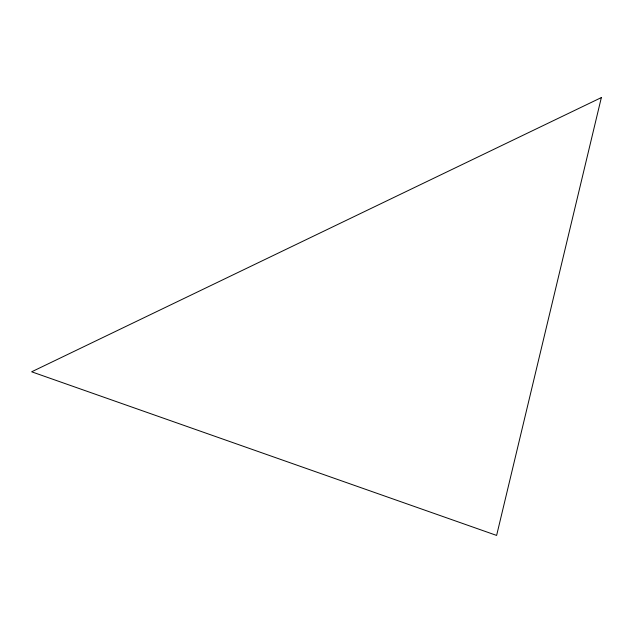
<?xml version="1.0" encoding="UTF-8"?>
<svg xmlns="http://www.w3.org/2000/svg" width="633" height="633" viewBox="0 0 633 633"><rect width="100%" height="100%" fill="white"/><g stroke="black" fill="none" stroke-linecap="round" stroke-linejoin="round"><path stroke-width="0.95" d="M601.35 97.577L496.62 535.423L31.65 371.8L601.35 97.577"/></g></svg>
